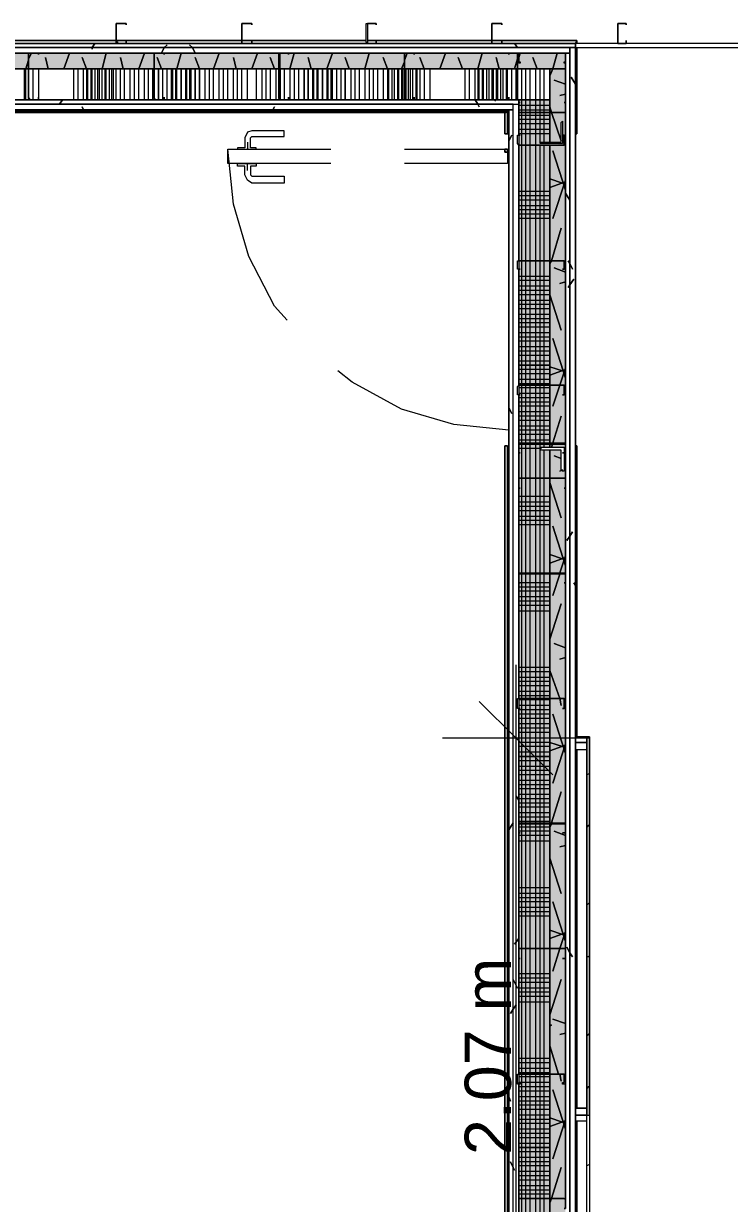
# Model space of a CAD drawing. Header units: metres. Extents: x -2 to 237, y -8 to 52.
# Drawn here: x 20.6 to 22.89, y 18.735 to 22.565 of the extents above; entities that cross this region are included whole.
import ezdxf

# ---------------------------------------------------------------- set-up
doc = ezdxf.new("R2010")
doc.units = ezdxf.units.M
doc.layers.add('HVAC - Ductos', color=5, linetype='Continuous', lineweight=0)
doc.layers.add('PDF3_Text', color=7, linetype='Continuous', lineweight=0)
doc.layers.add('PDF3_Geometry', color=7, linetype='Continuous', lineweight=0, true_color=0xaaaaaa)
doc.layers.add('PDF3_Solid Fills', color=7, linetype='Continuous', lineweight=0, true_color=0xffffff)
doc.styles.add('PDF Helvetica', font='')
doc.styles.get('PDF Helvetica').set_extended_font_data('Helvetica')

msp = doc.modelspace()

# ---------------------------------------------------------------- hatches: boundary and pattern name
at = {"layer": 'PDF3_Solid Fills', "lineweight": 0, "transparency": 33554559}
for points in [[(18.5445, 22.4227), (22.3497, 22.4182), (22.3579, 22.4182), (22.3579, 22.4686), (18.3887, 22.4686), (18.3887, 22.4227)], [(22.3075, 21.1898), (22.3533, 21.1898), (22.3533, 21.1165), (22.3441, 21.1165), (22.3441, 21.1807), (22.3075, 21.1807), (22.3075, 17.9539), (22.3579, 17.9539), (22.3579, 22.4182), (22.3075, 22.4182), (22.3075, 22.1799), (22.3441, 22.1799), (22.3441, 22.2486), (22.3487, 22.2486), (22.3487, 22.1753), (22.3533, 22.1753), (22.3075, 22.1707)], [(22.3075, 21.1898), (22.3533, 21.1898), (22.3533, 21.1165), (22.3441, 21.1165), (22.3441, 21.1807), (22.3075, 21.1807), (22.3075, 17.9539), (22.3579, 17.9539), (22.3579, 22.4182), (22.3075, 22.4182), (22.3075, 22.1799), (22.3441, 22.1799), (22.3441, 22.2486), (22.3487, 22.2486), (22.3487, 22.1753), (22.3533, 22.1753), (22.3075, 22.1707)], [(22.2066, 18.0548), (22.3074, 18.0548), (22.3074, 21.1807), (22.28, 21.1807), (22.28, 21.1898), (22.3074, 21.1898), (22.3074, 22.1753), (22.2754, 22.1799), (22.3074, 22.1799), (22.3074, 22.3173), (22.2066, 22.3173)], [(22.2066, 18.0548), (22.3074, 18.0548), (22.3074, 21.1807), (22.28, 21.1807), (22.28, 21.1898), (22.3074, 21.1898), (22.3074, 22.1753), (22.2754, 22.1799), (22.3074, 22.1799), (22.3074, 22.3173), (22.2066, 22.3173)]]:
    msp.add_hatch(color=256, dxfattribs=at).paths.add_polyline_path(points)

# ---------------------------------------------------------------- linework, layer by layer
at = {"layer": 'HVAC - Ductos', "lineweight": 0}
for points in [[(22.1975, 15.0023), (22.1975, 16.8402), (22.1975, 18.1831), (22.1975, 20.484)], [(22.0783, 20.3648), (22.1975, 20.2457), (22.3166, 20.1265)], [(22.4358, 20.2457), (22.1975, 20.2457), (21.9591, 20.2457)]]:
    msp.add_lwpolyline(points, dxfattribs=at)
at = {"layer": 'PDF3_Geometry', "lineweight": 0}
for points in [[(20.9049, 22.5006), (20.9003, 22.5006), (20.9003, 22.5052), (20.9003, 22.5648), (20.9049, 22.5648), (20.9325, 22.5648), (20.9325, 22.5603), (20.9325, 22.5648), (20.9049, 22.5648), (20.9003, 22.5648), (20.9003, 22.5052), (20.9049, 22.5052), (20.9049, 22.5006), (20.9325, 22.5006)], [(21.3083, 22.5006), (21.3083, 22.5052), (21.3083, 22.5648), (21.3404, 22.5648), (21.3404, 22.5603), (21.3404, 22.5648), (21.3083, 22.5648), (21.3083, 22.5052), (21.3083, 22.5006), (21.3404, 22.5006)], [(21.7162, 22.5006), (21.7117, 22.5052), (21.7117, 22.5648), (21.7162, 22.5648), (21.7437, 22.5648), (21.7437, 22.5603), (21.7437, 22.5648), (21.7162, 22.5648), (21.7162, 22.5052), (21.7162, 22.5006), (21.7437, 22.5006)], [(22.1195, 22.5006), (22.1195, 22.5052), (22.1195, 22.5648), (22.1517, 22.5648), (22.1517, 22.5603), (22.1517, 22.5648), (22.1195, 22.5648), (22.1195, 22.5052), (22.1195, 22.5006), (22.1517, 22.5006)], [(22.5275, 22.5006), (22.5275, 22.5052), (22.5275, 22.5648), (22.555, 22.5648), (22.555, 22.5603), (22.555, 22.5648), (22.5275, 22.5648), (22.5275, 22.5052), (22.5275, 22.5006), (22.555, 22.5006)], [(23.655, 22.5006), (17.252, 22.5006), (17.252, 22.4869), (23.655, 22.4869)], [(18.3566, 18.0869), (18.3566, 17.8715), (22.39, 17.8715), (22.39, 18.0869), (22.39, 22.2853), (22.39, 22.5006), (18.3566, 22.5006), (18.3566, 22.2853)], [(22.39, 22.5006), (18.3611, 22.5006), (18.3611, 22.4869), (22.39, 22.4869)], [(22.3717, 17.8898), (22.3717, 17.9035), (22.3717, 18.0869), (22.3717, 22.2853), (22.3717, 22.4686), (22.3717, 22.4869), (18.3749, 22.4869), (18.3749, 22.4686), (18.3749, 22.2853), (18.3749, 18.0869), (18.3749, 17.9035), (18.3749, 17.8898)], [(22.3717, 22.4869), (18.3749, 22.4869), (18.3749, 22.4686), (22.3717, 22.4686)], [(21.7117, 22.5098), (21.3083, 22.5098), (20.9003, 22.5098), (20.4971, 22.5098), (20.0891, 22.5098), (19.6857, 22.5098), (20.0891, 22.5098), (20.4971, 22.5098), (20.9003, 22.5098), (21.3083, 22.5098)], [(20.5291, 22.5006), (20.9049, 22.5006)], [(20.9325, 22.5098), (20.9325, 22.5006)], [(20.9325, 22.5006), (21.3083, 22.5006)], [(21.3404, 22.5098), (21.3404, 22.5006)], [(21.3404, 22.5006), (21.7162, 22.5006)], [(21.7437, 22.5098), (21.7437, 22.5006)], [(21.7437, 22.5006), (22.1195, 22.5006)], [(22.1517, 22.5098), (22.1517, 22.5006)], [(22.39, 17.8898), (22.39, 22.4869), (22.3717, 22.4869), (22.3717, 17.8898)], [(22.3945, 22.2073), (22.3945, 22.4869), (22.3945, 22.2073), (22.39, 22.2073), (22.39, 22.4869), (22.39, 22.2073)], [(22.555, 22.5098), (22.555, 22.5006)], [(18.3887, 18.0869), (18.3887, 17.9539), (18.3887, 17.9035), (22.3579, 17.9035), (22.3579, 17.9081), (22.3579, 17.9035), (22.3717, 17.9035), (22.3717, 22.4686), (22.3579, 22.4686), (18.3887, 22.4686), (18.3887, 22.4182), (18.3887, 22.2853)], [(20.6483, 22.4686), (20.6208, 22.4686), (20.6162, 22.4686), (20.6162, 22.3219), (20.6162, 22.3173), (20.6208, 22.3173), (20.6483, 22.3173), (20.6483, 22.3265), (20.6483, 22.3173), (20.6208, 22.3173), (20.6208, 22.3219), (20.6162, 22.3219), (20.6162, 22.4686), (20.6208, 22.4686), (20.6483, 22.4686), (20.6483, 22.464)], [(21.0562, 22.4686), (21.0287, 22.4686), (21.0241, 22.4686), (21.0241, 22.3219), (21.0241, 22.3173), (21.0287, 22.3173), (21.0562, 22.3173), (21.0562, 22.3265), (21.0562, 22.3173), (21.0287, 22.3173), (21.0241, 22.3219), (21.0241, 22.4686), (21.0287, 22.4686), (21.0562, 22.4686), (21.0562, 22.464)], [(21.4595, 22.4686), (21.4321, 22.4686), (21.4275, 22.4686), (21.4275, 22.3219), (21.4321, 22.3173), (21.4595, 22.3173), (21.4595, 22.3265), (21.4595, 22.3173), (21.4321, 22.3173), (21.4321, 22.3219), (21.4321, 22.4686), (21.4595, 22.4686), (21.4595, 22.464)], [(21.8675, 22.4686), (21.8354, 22.4686), (21.8354, 22.3219), (21.8354, 22.3173), (21.8675, 22.3173), (21.8675, 22.3265), (21.8675, 22.3173), (21.8354, 22.3173), (21.8354, 22.3219), (21.8354, 22.4686), (21.8675, 22.4686), (21.8675, 22.464)], [(22.1745, 22.464), (22.1745, 22.4686)], [(22.2021, 22.4686), (22.2021, 22.3219), (22.2021, 22.3173), (22.1745, 22.3173), (22.1745, 22.3265), (22.1745, 22.3173), (22.2021, 22.3173), (22.2021, 22.3219), (22.2021, 22.4686), (22.1745, 22.4686)], [(22.2066, 22.4686), (22.3533, 22.4686), (22.3579, 22.4686), (22.3579, 22.4365), (22.3533, 22.4365), (22.3533, 22.4411), (22.3579, 22.4411), (22.3579, 22.4686), (22.3533, 22.4686), (22.2066, 22.4686), (22.2066, 22.4411), (22.2112, 22.4411), (22.2112, 22.4365), (22.2066, 22.4365)], [(21.0379, 22.4182), (21.0379, 22.3173)], [(21.1112, 22.4182), (21.1112, 22.3173)], [(21.1571, 22.4182), (21.1571, 22.3173)], [(21.1708, 22.4182), (21.1708, 22.3173)], [(21.5099, 22.4182), (21.5099, 22.3173)], [(21.5237, 22.4182), (21.5237, 22.3173)], [(21.5695, 22.4182), (21.5695, 22.3173)], [(21.6429, 22.3173), (21.6429, 22.4182)], [(22.2066, 22.3173), (18.5445, 22.3173), (18.5445, 22.3036), (22.2066, 22.3036)], [(22.1883, 18.0731), (22.1883, 18.0869), (22.1883, 22.2853), (22.1883, 22.3036), (18.5583, 22.3036), (18.5583, 22.2853), (18.5583, 18.0869), (18.5583, 18.0731)], [(18.5583, 22.2853), (22.1883, 22.2853), (22.1883, 22.3036), (18.5583, 22.3036)], [(22.2066, 22.3082), (22.2066, 22.2807), (22.2066, 22.2761), (22.3533, 22.2761), (22.3579, 22.2761), (22.3579, 22.2807), (22.3579, 22.3082), (22.3533, 22.3082), (22.3579, 22.3082), (22.3579, 22.2807), (22.3579, 22.2761), (22.3533, 22.2761), (22.2066, 22.2761), (22.2066, 22.2807), (22.2066, 22.3082), (22.2112, 22.3082)], [(18.5766, 22.2853), (22.1745, 22.2853), (22.1745, 18.0869), (18.5766, 18.0869)], [(22.1699, 22.2807), (18.5766, 22.2807), (18.5766, 18.0915), (18.5766, 22.2807), (22.1699, 22.2807), (22.1699, 22.2073)], [(22.0967, 22.2853), (18.5949, 22.2853)], [(22.1745, 22.2853), (22.1745, 18.0869), (22.1883, 18.0869), (22.1883, 22.2853)], [(22.3579, 22.2807), (22.3579, 21.0844)], [(21.3404, 22.1982), (21.4458, 22.1982), (21.4458, 22.2165), (21.3404, 22.2165), (21.3267, 22.2119), (21.3175, 22.1936), (21.3175, 22.1615), (21.2945, 22.1615), (21.2945, 22.1569), (21.3541, 22.1569), (21.3541, 22.1615), (21.3358, 22.1615), (21.3358, 22.1936)], [(22.2754, 22.1753), (22.2754, 22.1799), (22.28, 22.1799), (22.3441, 22.1799), (22.3441, 22.244), (22.3487, 22.2486), (22.3487, 22.1753)], [(22.3579, 22.1753), (22.3579, 22.1707), (22.3533, 22.1707), (22.2066, 22.1707), (22.2021, 22.1753), (22.2021, 22.2027), (22.2112, 22.2027), (22.2066, 22.2027), (22.2066, 22.1753), (22.2066, 22.1707), (22.3533, 22.1707), (22.3533, 22.1753), (22.3533, 22.2027), (22.3487, 22.2027), (22.3579, 22.2027)], [(22.2066, 21.7948), (22.2066, 22.1753)], [(22.1699, 22.1523), (22.1699, 22.1569), (22.1654, 22.1569), (22.1608, 22.1569), (22.1608, 22.1523), (22.1654, 22.1477), (22.1699, 22.1477)], [(22.1608, 22.1523), (22.1608, 22.1569), (22.1608, 22.1523), (22.1654, 22.1477), (22.1699, 22.1477), (22.1699, 22.1523), (22.1699, 22.1569), (22.1654, 22.1569), (22.1608, 22.1569), (22.1608, 22.1523), (22.1608, 22.1477), (22.1654, 22.1477), (22.1699, 22.1477), (22.1745, 22.1523), (22.1699, 22.1477), (22.1654, 22.1477), (22.1608, 22.1477), (22.1608, 22.1523), (22.1608, 22.1569), (22.1654, 22.1569), (22.1699, 22.1569), (22.1699, 22.1523), (22.1699, 22.1477), (22.1654, 22.1477)], [(22.1745, 22.1523), (22.1699, 22.1477), (22.1654, 22.1477), (22.1608, 22.1477), (22.1608, 22.1523), (22.1608, 22.1569), (22.1654, 22.1569), (22.1699, 22.1569), (22.1699, 22.1523), (22.1699, 22.1477), (22.1654, 22.1477), (22.1608, 22.1523), (22.1608, 22.1569), (22.1608, 22.1523), (22.1654, 22.1477), (22.1699, 22.1477), (22.1699, 22.1523), (22.1699, 22.1569), (22.1654, 22.1569), (22.1608, 22.1569), (22.1608, 22.1523), (22.1608, 22.1477), (22.1654, 22.1477), (22.1699, 22.1477)], [(22.1699, 22.1477), (22.1654, 22.1477), (22.1608, 22.1477), (22.1608, 22.1523), (22.1608, 22.1569), (22.1654, 22.1569), (22.1699, 22.1569), (22.1699, 22.1523), (22.1699, 22.1477), (22.1654, 22.1477), (22.1608, 22.1523), (22.1654, 22.1477), (22.1699, 22.1477), (22.1699, 22.1523), (22.1699, 22.1569), (22.1654, 22.1569), (22.1608, 22.1569), (22.1608, 22.1523), (22.1608, 22.1477), (22.1654, 22.1477)], [(22.3075, 21.1898), (22.3075, 21.2036), (22.3075, 21.3915), (22.3075, 21.7948), (22.3075, 22.1707), (22.3075, 21.7948), (22.3075, 21.3915), (22.3075, 21.2036)], [(21.3404, 22.0698), (21.4458, 22.0698), (21.4458, 22.0469), (21.3404, 22.0469), (21.3267, 22.0561), (21.3175, 22.0744), (21.3175, 22.1019), (21.2945, 22.1019), (21.2945, 22.1111), (21.3541, 22.1111), (21.3541, 22.1019), (21.3358, 22.1019), (21.3358, 22.0744)], [(22.2021, 21.7948), (22.2066, 21.7948), (22.3533, 21.7948), (22.3579, 21.7948), (22.3579, 21.7673), (22.3487, 21.7673), (22.3533, 21.7673), (22.3533, 21.7948), (22.2066, 21.7948), (22.2066, 21.7673), (22.2112, 21.7673), (22.2021, 21.7673)], [(22.2066, 21.3869), (22.2066, 21.7673)], [(22.2066, 21.4557), (22.3075, 21.4557)], [(22.2021, 21.3869), (22.2066, 21.3915), (22.3533, 21.3915), (22.3579, 21.3915), (22.3579, 21.3869), (22.3579, 21.3594), (22.3487, 21.3594), (22.3533, 21.3594), (22.3533, 21.3869), (22.3533, 21.3915), (22.2066, 21.3915), (22.2066, 21.3869), (22.2066, 21.3594), (22.2112, 21.3594), (22.2021, 21.3594)], [(22.2066, 21.199), (22.2066, 21.2036), (22.3533, 21.2036), (22.3579, 21.2036), (22.3579, 21.199), (22.3579, 21.1715), (22.3487, 21.1715), (22.3579, 21.1715), (22.3579, 21.199), (22.3533, 21.199), (22.2066, 21.199), (22.2066, 21.1715)], [(22.3533, 21.1119), (22.3487, 21.1119), (22.3441, 21.1165), (22.3441, 21.1807), (22.28, 21.1807), (22.2754, 21.1853), (22.2754, 21.1898), (22.3533, 21.1898)], [(22.3075, 19.9707), (22.3075, 20.374), (22.3075, 20.7819), (22.3075, 21.089), (22.3075, 21.1807), (22.3075, 21.089), (22.3075, 20.7819), (22.3075, 20.374)], [(22.39, 21.1944), (22.39, 20.2503), (22.4267, 20.2503), (22.4267, 20.2319), (22.4267, 20.2503), (22.39, 20.2503), (22.39, 21.1944), (22.3945, 21.1944), (22.3945, 20.2503), (22.3945, 21.1944)], [(22.2112, 21.1715), (22.2066, 21.1715)], [(22.2066, 20.374), (22.2066, 21.1715)], [(22.2066, 21.0844), (22.2066, 21.089), (22.3533, 21.089), (22.3579, 21.089), (22.3579, 21.0844), (22.3579, 21.0569), (22.3533, 21.0569), (22.3579, 21.0569), (22.3579, 21.0844), (22.3579, 21.089), (22.3533, 21.089), (22.2066, 21.089), (22.2066, 21.0844), (22.2066, 21.0569)], [(22.2112, 21.0569), (22.2066, 21.0569)], [(22.3579, 21.0569), (22.3579, 20.7773)], [(22.2066, 20.7773), (22.2066, 20.7819), (22.3533, 20.7819), (22.3579, 20.7819), (22.3579, 20.7773), (22.3579, 20.7498), (22.3533, 20.7498), (22.3579, 20.7498), (22.3579, 20.7773), (22.3533, 20.7773), (22.2066, 20.7773), (22.2066, 20.7498)], [(22.2112, 20.7498), (22.2066, 20.7498)], [(22.3579, 20.7498), (22.3579, 18.7469)], [(22.2021, 20.374), (22.2066, 20.374), (22.3533, 20.374), (22.3579, 20.374), (22.3579, 20.3419), (22.3487, 20.3419), (22.3533, 20.3419), (22.3533, 20.374), (22.2066, 20.374), (22.2066, 20.3419), (22.2112, 20.3419), (22.2021, 20.3419)], [(22.2066, 19.9661), (22.2066, 20.3419)], [(22.2066, 20.1861), (22.3075, 20.1861)], [(22.3945, 19.0448), (22.3945, 20.209)], [(22.2066, 19.9661), (22.2066, 19.9707), (22.3533, 19.9707), (22.3579, 19.9661), (22.3579, 19.9385), (22.3487, 19.9385), (22.3579, 19.9385), (22.3579, 19.9661), (22.3533, 19.9661), (22.2066, 19.9661), (22.2066, 19.9385)], [(22.2112, 19.9385), (22.2066, 19.9385)], [(22.2066, 19.5581), (22.2066, 19.9385)], [(22.2066, 19.5581), (22.2066, 19.5627), (22.3533, 19.5627), (22.3579, 19.5627), (22.3579, 19.5581), (22.3579, 19.5307), (22.3487, 19.5307), (22.3579, 19.5307), (22.3579, 19.5581), (22.3579, 19.5627), (22.3533, 19.5627), (22.2066, 19.5627), (22.2066, 19.5581), (22.2066, 19.5307)], [(22.2112, 19.5307), (22.2066, 19.5307)], [(22.2066, 19.1548), (22.2066, 19.5307)], [(22.2021, 19.1548), (22.2066, 19.1548), (22.3533, 19.1548), (22.3579, 19.1548), (22.3579, 19.1227), (22.3487, 19.1227), (22.3487, 19.1273), (22.3533, 19.1273), (22.3533, 19.1548), (22.2066, 19.1548), (22.2066, 19.1273), (22.2112, 19.1273), (22.2112, 19.1227), (22.2021, 19.1227)], [(22.4358, 17.8119), (22.4267, 17.8119), (22.4267, 19.0219), (22.4358, 19.0219)], [(22.2066, 18.9165), (22.3075, 18.9165)], [(22.2066, 18.7469), (22.2066, 18.7515), (22.3533, 18.7515), (22.3579, 18.7515), (22.3579, 18.7469), (22.3579, 18.7194), (22.3533, 18.7194), (22.3579, 18.7194), (22.3579, 18.7469), (22.3533, 18.7515), (22.2066, 18.7515), (22.2066, 18.7469), (22.2066, 18.7194)]]:
    msp.add_lwpolyline(points, close=True, dxfattribs=at)
at = {"layer": 'PDF3_Geometry', "color": 254, "lineweight": 0, "true_color": 0xd2d2d2}
for points in [[(20.9003, 22.5236), (20.9003, 22.5282)], [(22.2295, 22.4686), (22.2341, 22.4686)], [(22.2433, 19.9661), (22.2479, 19.9707)], [(22.3395, 19.5627), (22.3441, 19.5627)]]:
    msp.add_lwpolyline(points, dxfattribs=at)
at = {"layer": 'PDF3_Geometry', "lineweight": 0}
for points in [[(17.252, 22.5006), (17.252, 22.4869), (23.655, 22.4869), (23.655, 22.5006), (24.5442, 22.5006), (24.5442, 22.4869), (26.0062, 22.4869), (26.0062, 22.5006), (26.8954, 22.5006), (26.8954, 22.4869), (28.0275, 22.4869)], [(22.39, 22.5006), (18.3566, 22.5006), (22.39, 22.5006)], [(18.3611, 22.5006), (22.39, 22.5006), (22.3945, 22.5098), (22.3945, 22.5006), (22.3945, 22.5098), (22.1195, 22.5098), (21.7162, 22.5098), (22.1195, 22.5098), (22.3945, 22.5098), (22.39, 22.5006), (22.39, 22.4869), (22.39, 22.2853), (22.39, 22.4869)], [(22.39, 22.5006), (22.1517, 22.5006)], [(22.39, 22.5006), (22.1517, 22.5006)], [(22.39, 17.8715), (22.39, 22.5006), (22.39, 17.8715)], [(22.3579, 22.4686), (18.3887, 22.4686)], [(21.4275, 22.4182), (21.0241, 22.4182), (20.6162, 22.4182), (20.2129, 22.4182), (19.8095, 22.4182), (19.4016, 22.4182), (18.9983, 22.4182), (18.5445, 22.4182), (18.4391, 22.4182), (18.4391, 22.3173), (22.3075, 22.3173), (22.3075, 22.4182), (22.2021, 22.4182), (21.8354, 22.4182), (21.4321, 22.4182), (21.8354, 22.4182), (22.2021, 22.4182), (22.3579, 22.4182), (22.3579, 22.4365)], [(20.2129, 22.4182), (20.6162, 22.4182), (21.0241, 22.4182), (21.4275, 22.4182), (21.0241, 22.4182), (20.6162, 22.4182), (20.2129, 22.4182)], [(20.6025, 22.4182), (20.6025, 22.3173)], [(20.6071, 22.3173), (20.6071, 22.4182)], [(20.6162, 22.4182), (20.6162, 22.3173)], [(20.6299, 22.4182), (20.6299, 22.3173)], [(20.6483, 22.4182), (20.6483, 22.3173)], [(20.7629, 22.3173), (20.7629, 22.4182)], [(20.7766, 22.3173), (20.7766, 22.4182)], [(20.7949, 22.3173), (20.7949, 22.4182)], [(20.8041, 22.4182), (20.8041, 22.3173)], [(20.8087, 22.3173), (20.8087, 22.4182)], [(20.8179, 22.4182), (20.8179, 22.3173)], [(20.8225, 22.3173), (20.8225, 22.4182)], [(20.8316, 22.4182), (20.8316, 22.3173)], [(20.8408, 22.3173), (20.8408, 22.4182)], [(20.8453, 22.4182), (20.8453, 22.3173)], [(20.8545, 22.3173), (20.8545, 22.4182)], [(20.8637, 22.4182), (20.8637, 22.3173)], [(20.8683, 22.3173), (20.8683, 22.4182)], [(20.8775, 22.4182), (20.8775, 22.3173)], [(20.8866, 22.3173), (20.8866, 22.4182)], [(20.8912, 22.4182), (20.8912, 22.3173)], [(20.9003, 22.3173), (20.9003, 22.4182)], [(20.9141, 22.3173), (20.9141, 22.4182)], [(20.9279, 22.3173), (20.9279, 22.4182)], [(20.9462, 22.3173), (20.9462, 22.4182)], [(20.9599, 22.3173), (20.9599, 22.4182)], [(20.9737, 22.3173), (20.9737, 22.4182)], [(20.9921, 22.3173), (20.9921, 22.4182)], [(21.0058, 22.3173), (21.0058, 22.4182)], [(21.0195, 22.3173), (21.0195, 22.4182)], [(21.0516, 22.3173), (21.0516, 22.4182)], [(21.0653, 22.3173), (21.0653, 22.4182)], [(21.0791, 22.4182), (21.0791, 22.3173)], [(21.0837, 22.3173), (21.0837, 22.4182)], [(21.0929, 22.4182), (21.0929, 22.3173)], [(21.0975, 22.3173), (21.0975, 22.4182)], [(21.1249, 22.4182), (21.1249, 22.3173)], [(21.1295, 22.3173), (21.1295, 22.4182)], [(21.1387, 22.4182), (21.1387, 22.3173)], [(21.1433, 22.3173), (21.1433, 22.4182)], [(21.1891, 22.3173), (21.1891, 22.4182)], [(21.2029, 22.3173), (21.2029, 22.4182)], [(21.2166, 22.3173), (21.2166, 22.4182)], [(21.2349, 22.3173), (21.2349, 22.4182)], [(21.2487, 22.3173), (21.2487, 22.4182)], [(21.2625, 22.3173), (21.2625, 22.4182)], [(21.2808, 22.3173), (21.2808, 22.4182)], [(21.2945, 22.3173), (21.2945, 22.4182)], [(21.3083, 22.3173), (21.3083, 22.4182)], [(21.3267, 22.3173), (21.3267, 22.4182)], [(21.3541, 22.4182), (21.3541, 22.3173)], [(21.3725, 22.4182), (21.3725, 22.3173)], [(21.3862, 22.4182), (21.3862, 22.3173)], [(21.3999, 22.4182), (21.3999, 22.3173)], [(21.4183, 22.4182), (21.4183, 22.3173)], [(22.3075, 22.1799), (22.3075, 22.2761), (22.3075, 22.3173), (22.2066, 22.3173), (22.2066, 22.2027), (22.2066, 22.2853), (22.3075, 22.2853), (22.3075, 22.3173), (22.3075, 22.4182), (22.2021, 22.4182), (21.8354, 22.4182), (21.4321, 22.4182), (21.4321, 22.3173)], [(21.4458, 22.4182), (21.4458, 22.3173)], [(21.4641, 22.4182), (21.4641, 22.3173)], [(21.4779, 22.4182), (21.4779, 22.3173)], [(21.4916, 22.4182), (21.4916, 22.3173)], [(21.5375, 22.4182), (21.5375, 22.3173)], [(21.5421, 22.3173), (21.5421, 22.4182)], [(21.5512, 22.4182), (21.5512, 22.3173)], [(21.5558, 22.3173), (21.5558, 22.4182)], [(21.5833, 22.4182), (21.5833, 22.3173)], [(21.5879, 22.3173), (21.5879, 22.4182)], [(21.5971, 22.4182), (21.5971, 22.3173)], [(21.6017, 22.3173), (21.6017, 22.4182)], [(21.6154, 22.4182), (21.6154, 22.3173)], [(21.6291, 22.4182), (21.6291, 22.3173)], [(21.6612, 22.4182), (21.6612, 22.3173)], [(21.6749, 22.4182), (21.6749, 22.3173)], [(21.6887, 22.4182), (21.6887, 22.3173)], [(21.7071, 22.4182), (21.7071, 22.3173)], [(21.7208, 22.4182), (21.7208, 22.3173)], [(21.7345, 22.4182), (21.7345, 22.3173)], [(21.7483, 22.4182), (21.7483, 22.3173)], [(21.7666, 22.4182), (21.7666, 22.3173)], [(21.7804, 22.4182), (21.7804, 22.3173)], [(21.7849, 22.3173), (21.7849, 22.4182)], [(21.7941, 22.4182), (21.7941, 22.3173)], [(21.8033, 22.3173), (21.8033, 22.4182)], [(21.8125, 22.4182), (21.8125, 22.3173)], [(21.8171, 22.3173), (21.8171, 22.4182)], [(21.8262, 22.4182), (21.8262, 22.3173)], [(21.8308, 22.3173), (21.8308, 22.4182)], [(21.8399, 22.4182), (21.8399, 22.3173)], [(21.8491, 22.3173), (21.8491, 22.4182)], [(21.8537, 22.4182), (21.8537, 22.3173)], [(21.8629, 22.3173), (21.8629, 22.4182)], [(21.8721, 22.4182), (21.8721, 22.3173)], [(21.8767, 22.3173), (21.8767, 22.4182)], [(21.8858, 22.4182), (21.8858, 22.3173)], [(21.8995, 22.4182), (21.8995, 22.3173)], [(21.9179, 22.4182), (21.9179, 22.3173)], [(22.0325, 22.3173), (22.0325, 22.4182)], [(22.0462, 22.3173), (22.0462, 22.4182)], [(22.0645, 22.3173), (22.0645, 22.4182)], [(22.0737, 22.4182), (22.0737, 22.3173)], [(22.0783, 22.3173), (22.0783, 22.4182)], [(22.0875, 22.4182), (22.0875, 22.3173)], [(22.0921, 22.3173), (22.0921, 22.4182)], [(22.1013, 22.4182), (22.1013, 22.3173)], [(22.1104, 22.3173), (22.1104, 22.4182)], [(22.1195, 22.4182), (22.1195, 22.3173)], [(22.1241, 22.3173), (22.1241, 22.4182)], [(22.1333, 22.4182), (22.1333, 22.3173)], [(22.1379, 22.3173), (22.1379, 22.4182)], [(22.1471, 22.4182), (22.1471, 22.3173)], [(22.1562, 22.3173), (22.1562, 22.4182)], [(22.1654, 22.4182), (22.1654, 22.3173)], [(22.1699, 22.3173), (22.1699, 22.4182)], [(22.1837, 22.3173), (22.1837, 22.4182)], [(22.1975, 22.3173), (22.1975, 22.4182)], [(22.2158, 21.2036), (22.2158, 21.3915), (22.2158, 21.7948), (22.2158, 22.1707), (22.2158, 22.2761), (22.2158, 22.3173), (22.2158, 22.4182)], [(22.2295, 21.2036), (22.2295, 21.3915), (22.2295, 21.7948), (22.2295, 22.1707), (22.2295, 22.2761), (22.2295, 22.3173), (22.2295, 22.4182)], [(22.2433, 21.2036), (22.2433, 21.3915), (22.2433, 21.7948), (22.2433, 22.1707), (22.2433, 22.2761), (22.2433, 22.3173), (22.2433, 22.4182)], [(22.2617, 21.2036), (22.2617, 21.3915), (22.2617, 21.7948), (22.2617, 22.1707), (22.2617, 22.2761), (22.2617, 22.3173), (22.2617, 22.4182)], [(22.2754, 22.1753), (22.2754, 22.2761), (22.2754, 22.3173), (22.2754, 22.4182)], [(22.2891, 22.1799), (22.2891, 22.2761), (22.2891, 22.3173), (22.2891, 22.4182)], [(22.3579, 22.3082), (22.3579, 22.4365), (22.3579, 22.4182), (22.3579, 22.3082), (22.3579, 22.4182), (22.3075, 22.4182), (22.3075, 22.2761), (22.3075, 22.1799), (22.3075, 22.2761), (22.3075, 22.2853)], [(22.2066, 22.2853), (22.2066, 22.3036), (22.2066, 22.3173), (18.5445, 22.3173)], [(22.1883, 18.0731), (22.1883, 22.3036), (22.2066, 22.3036), (22.2066, 22.2027)], [(22.3075, 22.299), (22.2066, 22.299)], [(18.572, 22.2853), (22.1745, 22.2853), (22.1745, 22.2073), (22.1699, 22.2073), (22.1654, 22.2073), (22.1608, 22.2073), (22.1608, 22.2761), (22.1654, 22.2761), (22.1699, 22.2807), (22.1699, 22.2853), (22.1699, 22.2807), (22.1654, 22.2761), (22.1608, 22.2761), (18.5857, 22.2761)], [(18.572, 22.2853), (22.1745, 22.2853), (18.572, 22.2853)], [(18.5766, 22.2853), (22.1699, 22.2853), (18.5766, 22.2853), (22.1699, 22.2853), (22.1699, 22.2073), (22.1654, 22.2073), (22.1608, 22.2073), (22.1608, 22.2761), (22.1608, 22.2073), (22.1654, 22.2073), (22.1699, 22.2073), (22.1654, 22.2073), (22.1608, 22.2073), (22.1608, 22.2761), (18.5857, 22.2761), (22.1608, 22.2761), (22.1654, 22.2761), (22.1699, 22.2807), (22.1699, 22.2853), (18.5766, 22.2853)], [(18.5857, 22.2761), (22.1608, 22.2761), (22.1608, 22.2073), (22.1608, 22.2761), (22.1654, 22.2761), (22.1699, 22.2807), (22.1699, 22.2853), (22.1699, 22.2073), (22.1699, 22.2853), (22.1699, 22.2073), (22.1699, 22.2853), (22.1699, 22.2073), (22.1745, 22.2073), (22.1745, 21.1944)], [(22.1745, 22.2073), (22.1745, 22.2853), (22.1745, 18.0869), (22.1745, 21.1944), (22.1745, 18.0869)], [(22.1745, 22.2853), (22.1745, 18.0869), (22.1745, 22.2853)], [(22.3075, 22.2669), (22.2066, 22.2669)], [(22.3075, 22.2532), (22.2066, 22.2532)], [(22.3579, 22.2807), (22.3579, 21.0844)], [(22.39, 18.0869), (22.39, 22.2853)], [(22.3075, 22.2394), (22.2066, 22.2394)], [(22.3075, 22.221), (22.2066, 22.221)], [(21.3267, 22.1799), (21.3267, 22.1569)], [(22.3075, 22.2073), (22.2066, 22.2073)], [(22.2066, 21.7948), (22.2066, 22.1753)], [(22.39, 22.2073), (22.39, 21.1944)], [(21.4549, 21.6023), (21.4137, 21.6481), (21.3312, 21.8086), (21.2808, 21.9782), (21.2625, 22.1569), (21.5971, 22.1569)], [(21.5971, 22.1111), (21.2625, 22.1111), (21.2625, 22.1569)], [(22.1745, 22.1477), (22.1699, 22.1477), (22.1745, 22.1477), (22.1699, 22.1477), (22.1745, 22.1477), (22.1699, 22.1477), (22.1745, 22.1477), (22.1699, 22.1477), (22.1745, 22.1477), (22.1745, 21.2448), (21.9958, 21.2631), (21.8262, 21.3136), (21.6658, 21.4006), (21.6199, 21.4373)], [(21.8354, 22.1569), (22.1699, 22.1569), (22.1699, 22.1111), (21.8354, 22.1111)], [(22.1608, 22.1523), (22.1608, 22.1569)], [(22.1699, 22.1569), (22.1699, 22.1523), (22.1699, 22.1477), (22.1654, 22.1477), (22.1608, 22.1523)], [(22.1699, 22.1569), (22.1654, 22.1569), (22.1608, 22.1569), (22.1608, 22.1523), (22.1608, 22.1477), (22.1654, 22.1477), (22.1699, 22.1477)], [(22.1608, 22.1523), (22.1608, 22.1569)], [(22.1699, 22.1569), (22.1699, 22.1523), (22.1699, 22.1477), (22.1654, 22.1477), (22.1608, 22.1523)], [(22.1608, 22.1569), (22.1608, 22.1523), (22.1654, 22.1477), (22.1699, 22.1477), (22.1699, 22.1523)], [(22.1699, 22.1569), (22.1654, 22.1569), (22.1608, 22.1569), (22.1608, 22.1523), (22.1608, 22.1477), (22.1654, 22.1477), (22.1699, 22.1477), (22.1745, 22.1523)], [(22.1608, 22.1523), (22.1608, 22.1569)], [(22.1699, 22.1569), (22.1699, 22.1523), (22.1699, 22.1477), (22.1654, 22.1477), (22.1608, 22.1523)], [(22.1699, 22.1569), (22.1654, 22.1569), (22.1608, 22.1569), (22.1608, 22.1523), (22.1608, 22.1477), (22.1654, 22.1477), (22.1699, 22.1477), (22.1745, 22.1523)], [(22.1608, 22.1523), (22.1608, 22.1569)], [(22.1699, 22.1569), (22.1699, 22.1523), (22.1699, 22.1477), (22.1654, 22.1477), (22.1608, 22.1523)], [(22.1699, 22.1569), (22.1654, 22.1569), (22.1608, 22.1569), (22.1608, 22.1523), (22.1608, 22.1477), (22.1654, 22.1477), (22.1699, 22.1477)], [(22.1608, 22.1523), (22.1608, 22.1569)], [(22.1699, 22.1569), (22.1699, 22.1523), (22.1699, 22.1477), (22.1654, 22.1477), (22.1608, 22.1523)], [(22.1699, 22.1569), (22.1654, 22.1569), (22.1608, 22.1569), (22.1608, 22.1523), (22.1608, 22.1477), (22.1654, 22.1477), (22.1699, 22.1477)], [(22.1608, 22.1569), (22.1608, 22.1523), (22.1654, 22.1477), (22.1699, 22.1477), (22.1699, 22.1523)], [(22.1699, 22.1569), (22.1654, 22.1569), (22.1608, 22.1569), (22.1608, 22.1523), (22.1608, 22.1477), (22.1654, 22.1477), (22.1699, 22.1477), (22.1745, 22.1523)], [(22.1608, 22.1523), (22.1608, 22.1569)], [(22.1699, 22.1569), (22.1699, 22.1523), (22.1699, 22.1477), (22.1654, 22.1477), (22.1608, 22.1523)], [(22.1699, 22.1569), (22.1654, 22.1569), (22.1608, 22.1569), (22.1608, 22.1523), (22.1608, 22.1477), (22.1654, 22.1477), (22.1699, 22.1477), (22.1745, 22.1523)], [(22.1699, 22.1569), (22.1699, 22.1523), (22.1699, 22.1477), (22.1654, 22.1477), (22.1608, 22.1523)], [(22.1699, 22.1569), (22.1654, 22.1569), (22.1608, 22.1569), (22.1608, 22.1523), (22.1608, 22.1477), (22.1654, 22.1477), (22.1699, 22.1477)], [(22.1608, 22.1523), (22.1608, 22.1569)], [(22.1608, 22.1523), (22.1608, 22.1569)], [(22.1699, 22.1569), (22.1699, 22.1523), (22.1699, 22.1477), (22.1654, 22.1477), (22.1608, 22.1523)], [(22.1608, 22.1569), (22.1608, 22.1523), (22.1654, 22.1477), (22.1699, 22.1477), (22.1699, 22.1523)], [(22.1608, 22.1523), (22.1608, 22.1569)], [(22.1608, 22.1523), (22.1608, 22.1569)], [(22.1699, 22.1569), (22.1654, 22.1569), (22.1608, 22.1569), (22.1608, 22.1523), (22.1608, 22.1477), (22.1654, 22.1477), (22.1699, 22.1477)], [(22.1608, 22.1523), (22.1608, 22.1569)], [(22.1699, 22.1569), (22.1699, 22.1523), (22.1699, 22.1477), (22.1654, 22.1477), (22.1608, 22.1523)], [(22.1699, 22.1569), (22.1654, 22.1569), (22.1608, 22.1569), (22.1608, 22.1523), (22.1608, 22.1477), (22.1654, 22.1477), (22.1699, 22.1477)], [(22.1699, 22.1569), (22.1699, 22.1523), (22.1699, 22.1477), (22.1654, 22.1477), (22.1608, 22.1523), (22.1608, 22.1569)], [(22.1699, 22.1523), (22.1699, 22.1569)], [(22.1699, 22.1523), (22.1699, 22.1569)], [(22.1699, 22.1523), (22.1699, 22.1569)], [(22.2754, 21.2036), (22.2754, 21.3915), (22.2754, 21.7948), (22.2754, 22.1707)], [(22.2891, 21.1898), (22.2891, 21.2036), (22.2891, 21.3915), (22.2891, 21.7948), (22.2891, 22.1707)], [(22.3075, 21.1898), (22.3075, 21.2036), (22.3075, 21.3915), (22.3075, 21.7948), (22.3075, 22.1707)], [(21.3267, 22.0882), (21.3267, 22.1111)], [(22.3075, 22.0194), (22.2066, 22.0194)], [(22.3075, 22.0057), (22.2066, 22.0057)], [(22.3075, 21.9919), (22.2066, 21.9919)], [(22.3075, 21.9736), (22.2066, 21.9736)], [(22.3075, 21.9598), (22.2066, 21.9598)], [(22.3075, 21.946), (22.2066, 21.946)], [(22.3075, 21.9323), (22.2066, 21.9323)], [(22.2066, 21.3869), (22.2066, 21.7673)], [(22.3075, 21.7444), (22.2066, 21.7444)], [(22.3075, 21.7307), (22.2066, 21.7307)], [(22.3075, 21.7123), (22.2066, 21.7123)], [(22.3075, 21.6986), (22.2066, 21.6986)], [(22.3075, 21.6848), (22.2066, 21.6848)], [(22.3075, 21.6665), (22.2066, 21.6665)], [(22.3075, 21.6527), (22.2066, 21.6527)], [(22.3075, 21.639), (22.2066, 21.639)], [(22.3075, 21.6207), (22.2066, 21.6207)], [(22.3075, 21.6069), (22.2066, 21.6069)], [(22.3075, 21.5931), (22.2066, 21.5931)], [(22.3075, 21.5794), (22.2066, 21.5794)], [(22.3075, 21.5611), (22.2066, 21.5611)], [(22.3075, 21.5473), (22.2066, 21.5473)], [(22.3075, 21.5336), (22.2066, 21.5336)], [(22.3075, 21.5152), (22.2066, 21.5152)], [(22.3075, 21.5015), (22.2066, 21.5015)], [(22.3075, 21.4877), (22.2066, 21.4877)], [(22.3075, 21.4694), (22.2066, 21.4694)], [(22.3075, 21.4419), (22.2066, 21.4419)], [(22.3075, 21.4281), (22.2066, 21.4281)], [(22.3075, 21.4098), (22.2066, 21.4098)], [(22.3075, 21.396), (22.2066, 21.396)], [(22.3075, 21.3823), (22.2066, 21.3823)], [(22.3075, 21.364), (22.2066, 21.364)], [(22.3075, 21.199), (22.2066, 21.199), (22.2066, 21.3594), (22.2066, 21.199), (22.2066, 21.3594)], [(22.3075, 21.3503), (22.2066, 21.3503)], [(22.3075, 21.3365), (22.2066, 21.3365)], [(22.3075, 21.3227), (22.2066, 21.3227)], [(22.3075, 21.3044), (22.2066, 21.3044)], [(22.3075, 21.2906), (22.2066, 21.2906)], [(22.3075, 21.2769), (22.2066, 21.2769)], [(22.3075, 21.2586), (22.2066, 21.2586)], [(22.3075, 21.2448), (22.2066, 21.2448)], [(22.3075, 21.2311), (22.2066, 21.2311)], [(22.1608, 21.1944), (22.1608, 18.096)], [(22.1608, 21.1944), (22.1654, 21.1944), (22.1699, 21.1944)], [(22.1608, 21.1944), (22.1608, 18.096)], [(22.1608, 18.096), (22.1608, 21.1944), (22.1654, 21.1944), (22.1699, 21.1944), (22.1699, 18.0869), (22.1699, 21.1944), (22.1654, 21.1944), (22.1608, 21.1944), (22.1608, 18.096)], [(22.1654, 21.1944), (22.1608, 21.1944)], [(22.1699, 21.1944), (22.1654, 21.1944)], [(22.1699, 21.1944), (22.1699, 18.0915)], [(22.1699, 21.1944), (22.1699, 18.0915)], [(22.1699, 18.0869), (22.1699, 21.1944), (22.1699, 18.0869)], [(22.3075, 21.2127), (22.2066, 21.2127)], [(22.28, 21.1853), (22.2066, 21.1853)], [(22.2158, 20.7819), (22.2158, 21.089), (22.2158, 21.199)], [(22.2295, 20.7819), (22.2295, 21.089), (22.2295, 21.199)], [(22.2433, 20.7819), (22.2433, 21.089), (22.2433, 21.199)], [(22.2617, 20.7819), (22.2617, 21.089), (22.2617, 21.199)], [(22.2754, 21.1898), (22.2754, 21.199)], [(22.2754, 20.7819), (22.2754, 21.089), (22.2754, 21.1853)], [(22.2891, 19.9707), (22.2891, 20.374), (22.2891, 20.7819), (22.2891, 21.089), (22.2891, 21.1807)], [(22.3075, 19.9707), (22.3075, 20.374), (22.3075, 20.7819), (22.3075, 21.089), (22.3075, 21.1807)], [(22.2066, 20.374), (22.2066, 21.1715)], [(22.3075, 21.0294), (22.2066, 21.0294)], [(22.3579, 21.0569), (22.3579, 20.7773)], [(22.3075, 21.0111), (22.2066, 21.0111)], [(22.3075, 20.9973), (22.2066, 20.9973)], [(22.3075, 20.9836), (22.2066, 20.9836)], [(22.3075, 20.9652), (22.2066, 20.9652)], [(22.3075, 20.9515), (22.2066, 20.9515)], [(22.3075, 20.9377), (22.2066, 20.9377)], [(22.2158, 19.9707), (22.2158, 20.374), (22.2158, 20.7773)], [(22.2295, 17.9539), (22.2295, 18.0548), (22.2295, 18.3435), (22.2295, 18.7515), (22.2295, 19.1548), (22.2295, 19.5627), (22.2295, 19.9661), (22.2295, 20.374), (22.2295, 20.7773)], [(22.2433, 17.9539), (22.2433, 18.0548), (22.2433, 18.3435), (22.2433, 18.7515), (22.2433, 19.1548), (22.2433, 19.5627), (22.2433, 19.9661), (22.2433, 20.374), (22.2433, 20.7773)], [(22.2617, 17.9539), (22.2617, 18.0548), (22.2617, 18.3435), (22.2617, 18.7515), (22.2617, 19.1548), (22.2617, 19.5627), (22.2617, 19.9661), (22.2617, 20.374), (22.2617, 20.7773)], [(22.2754, 19.9707), (22.2754, 20.374), (22.2754, 20.7773)], [(22.3075, 20.7498), (22.2066, 20.7498)], [(22.3075, 20.7361), (22.2066, 20.7361)], [(22.3075, 20.7223), (22.2066, 20.7223)], [(22.3579, 20.7498), (22.3579, 18.7469)], [(22.3075, 20.704), (22.2066, 20.704)], [(22.3075, 20.6902), (22.2066, 20.6902)], [(22.3075, 20.6765), (22.2066, 20.6765)], [(22.3075, 20.6581), (22.2066, 20.6581)], [(22.3075, 20.4748), (22.2066, 20.4748)], [(22.3075, 20.4611), (22.2066, 20.4611)], [(22.3075, 20.4427), (22.2066, 20.4427)], [(22.3075, 20.429), (22.2066, 20.429)], [(22.3075, 20.4152), (22.2066, 20.4152)], [(22.3075, 20.3969), (22.2066, 20.3969)], [(22.3075, 20.3831), (22.2066, 20.3831)], [(22.3075, 20.3694), (22.2066, 20.3694)], [(22.3075, 20.3511), (22.2066, 20.3511)], [(22.2066, 19.9661), (22.2066, 20.3419)], [(22.3075, 20.3373), (22.2066, 20.3373)], [(22.3075, 20.3235), (22.2066, 20.3235)], [(22.3075, 20.3098), (22.2066, 20.3098)], [(22.3075, 20.2915), (22.2066, 20.2915)], [(22.3075, 20.2777), (22.2066, 20.2777)], [(22.3075, 20.264), (22.2066, 20.264)], [(22.3075, 20.2457), (22.2066, 20.2457)], [(22.3075, 20.2319), (22.2066, 20.2319)], [(22.39, 17.8898), (22.39, 18.0869), (22.39, 17.8898), (22.39, 17.8715), (22.39, 19.0035), (22.4267, 19.0035), (22.4267, 19.0219), (22.39, 19.0219), (22.4267, 19.0219), (22.4267, 20.2503), (22.4358, 20.2503), (22.4358, 19.0219), (22.4358, 20.2503), (22.4267, 20.2503), (22.4267, 19.0219), (22.4358, 19.0219)], [(22.39, 20.209), (22.39, 19.0448), (22.4267, 19.0448), (22.4267, 19.0219), (22.4267, 19.0448), (22.39, 19.0448), (22.39, 20.209), (22.4267, 20.209), (22.4267, 20.2319), (22.39, 20.2319), (22.4267, 20.2319)], [(22.3075, 20.2181), (22.2066, 20.2181)], [(22.3075, 20.1998), (22.2066, 20.1998)], [(22.3075, 20.1723), (22.2066, 20.1723)], [(22.3075, 20.154), (22.2066, 20.154)], [(22.3075, 20.1402), (22.2066, 20.1402)], [(22.3075, 20.1265), (22.2066, 20.1265)], [(22.3075, 20.1081), (22.2066, 20.1081)], [(22.4358, 20.1311), (22.4267, 20.1265)], [(22.3075, 20.0944), (22.2066, 20.0944)], [(22.3075, 20.0807), (22.2066, 20.0807)], [(22.3075, 20.0623), (22.2066, 20.0623)], [(22.3075, 20.0485), (22.2066, 20.0485)], [(22.3075, 20.0348), (22.2066, 20.0348)], [(22.3075, 20.021), (22.2066, 20.021)], [(22.3075, 20.0027), (22.2066, 20.0027)], [(22.3075, 19.989), (22.2066, 19.989)], [(22.3075, 19.9753), (22.2066, 19.9753)], [(22.3075, 19.9661), (22.3075, 19.5627), (22.3075, 19.1548), (22.3075, 18.7515), (22.3075, 18.3435), (22.3075, 18.0869), (22.3075, 18.0548), (22.3075, 17.9539), (22.2066, 17.9539)], [(22.3075, 19.9569), (22.2066, 19.9569)], [(22.2158, 17.9539), (22.2158, 18.0548), (22.2158, 18.3435), (22.2158, 18.7515), (22.2158, 19.1548), (22.2158, 19.5627), (22.2158, 19.9661)], [(22.2754, 17.9539), (22.2754, 18.0548), (22.2754, 18.3435), (22.2754, 18.7515), (22.2754, 19.1548), (22.2754, 19.5627), (22.2754, 19.9661)], [(22.2891, 17.9539), (22.2891, 18.0548), (22.2891, 18.3435), (22.2891, 18.7515), (22.2891, 19.1548), (22.2891, 19.5627), (22.2891, 19.9661)], [(22.3075, 18.3435), (22.3075, 18.7515), (22.3075, 19.1548), (22.3075, 19.5627), (22.3075, 19.9661), (22.3075, 19.5627), (22.3075, 19.1548), (22.3075, 18.7515), (22.3075, 18.3435)], [(22.4358, 19.9615), (22.4312, 19.9615), (22.4267, 19.9569)], [(22.3075, 19.9431), (22.2066, 19.9431)], [(22.2066, 19.5581), (22.2066, 19.9385)], [(22.3075, 19.9294), (22.2066, 19.9294)], [(22.3075, 19.9111), (22.2066, 19.9111)], [(22.3075, 19.7598), (22.2066, 19.7598)], [(22.3075, 19.7415), (22.2066, 19.7415)], [(22.3075, 19.7277), (22.2066, 19.7277)], [(22.3075, 19.714), (22.2066, 19.714)], [(22.3075, 19.6957), (22.2066, 19.6957)], [(22.4358, 19.7094), (22.4267, 19.7048)], [(22.3075, 19.6819), (22.2066, 19.6819)], [(22.3075, 19.6681), (22.2066, 19.6681)], [(22.2066, 19.1548), (22.2066, 19.5307)], [(22.4358, 19.5398), (22.4312, 19.5352), (22.4267, 19.5352)], [(22.3075, 19.4802), (22.2066, 19.4802)], [(22.3075, 19.4665), (22.2066, 19.4665)], [(22.3075, 19.4527), (22.2066, 19.4527)], [(22.3075, 19.4344), (22.2066, 19.4344)], [(22.3075, 19.4207), (22.2066, 19.4207)], [(22.3075, 19.4069), (22.2066, 19.4069)], [(22.3075, 19.3885), (22.2066, 19.3885)], [(22.4358, 19.2877), (22.4267, 19.2785)], [(22.3075, 19.2052), (22.2066, 19.2052)], [(22.3075, 19.1915), (22.2066, 19.1915)], [(22.3075, 19.1731), (22.2066, 19.1731)], [(22.3075, 19.1594), (22.2066, 19.1594)], [(22.3075, 19.1457), (22.2066, 19.1457)], [(22.3075, 19.1273), (22.2066, 19.1273), (22.2066, 18.0869)], [(22.2066, 18.0548), (22.2066, 19.1273), (22.2066, 18.0731)], [(22.3075, 19.1135), (22.2066, 19.1135)], [(22.4358, 19.1135), (22.4312, 19.1135), (22.4267, 19.1089)], [(22.3075, 19.0998), (22.2066, 19.0998)], [(22.3075, 19.0815), (22.2066, 19.0815)], [(22.3075, 19.0677), (22.2066, 19.0677)], [(22.3075, 19.0539), (22.2066, 19.0539)], [(22.3075, 19.0402), (22.2066, 19.0402)], [(22.3075, 19.0219), (22.2066, 19.0219)], [(22.3075, 19.0081), (22.2066, 19.0081)], [(22.3075, 18.9944), (22.2066, 18.9944)], [(22.39, 17.8715), (22.39, 19.0035)], [(22.3945, 17.8623), (22.3945, 19.0035), (22.3945, 17.8623)], [(22.3075, 18.9761), (22.2066, 18.9761)], [(22.3075, 18.9623), (22.2066, 18.9623)], [(22.3075, 18.9485), (22.2066, 18.9485)], [(22.3075, 18.9302), (22.2066, 18.9302)], [(22.3075, 18.9027), (22.2066, 18.9027)], [(22.3075, 18.8844), (22.2066, 18.8844)], [(22.3075, 18.8707), (22.2066, 18.8707)], [(22.3075, 18.8569), (22.2066, 18.8569)], [(22.4358, 18.8615), (22.4267, 18.8569)], [(22.3075, 18.8385), (22.2066, 18.8385)], [(22.3075, 18.8248), (22.2066, 18.8248)], [(22.3075, 18.8111), (22.2066, 18.8111)], [(22.3075, 18.7927), (22.2066, 18.7927)], [(22.3075, 18.7789), (22.2066, 18.7789)], [(22.3075, 18.7652), (22.2066, 18.7652)]]:
    msp.add_lwpolyline(points, dxfattribs=at)
at = {"layer": 'PDF3_Geometry', "color": 254, "lineweight": 0, "true_color": 0xeaeaea}
for points in [[(20.8225, 22.4823), (20.8225, 22.4869), (20.8316, 22.5006), (20.8225, 22.4869)], [(21.0471, 22.4686), (21.0562, 22.4869), (21.0653, 22.496), (21.0562, 22.4869)], [(21.1479, 22.4869), (21.1571, 22.4686), (21.1479, 22.4869), (21.1387, 22.496)], [(22.1929, 22.5006), (22.2021, 22.4869)], [(22.3763, 22.3906), (22.39, 22.3677)], [(20.7171, 22.3036), (20.7262, 22.3173)], [(20.7903, 22.2944), (20.7949, 22.2853)], [(21.4091, 22.2853), (21.4137, 22.2944)], [(22.0645, 22.3173), (22.0737, 22.3036), (22.0783, 22.2944), (22.0737, 22.3036)], [(22.1287, 22.3127), (22.1333, 22.3173)], [(22.1745, 22.1844), (22.1837, 22.2027)], [(22.3579, 22.0973), (22.3579, 22.1019)], [(22.3579, 22.0148), (22.3717, 21.9919)], [(22.3671, 21.7948), (22.3717, 21.7857), (22.3808, 21.7673), (22.3717, 21.7857)], [(22.3671, 21.7077), (22.3717, 21.7169), (22.3854, 21.7353), (22.3717, 21.7169)], [(22.1745, 21.3181), (22.1837, 21.2998)], [(22.3625, 20.8873), (22.3717, 20.9011), (22.3808, 20.9148), (22.3717, 20.9011)], [(22.3854, 20.7498), (22.39, 20.7406)], [(22.1975, 20.0577), (22.2066, 20.044)], [(22.1745, 19.9477), (22.1883, 19.9707)], [(22.1929, 19.5765), (22.2066, 19.5948)], [(22.3625, 19.5673), (22.3717, 19.5489), (22.3808, 19.5352), (22.3717, 19.5489)], [(22.1883, 19.4619), (22.2021, 19.4344)], [(22.1883, 19.3656), (22.1975, 19.3794), (22.1883, 19.3656), (22.1791, 19.3519)], [(22.1745, 19.0815), (22.1791, 19.0677)], [(22.1883, 18.8523), (22.1929, 18.8431), (22.1883, 18.8523), (22.1791, 18.8707)]]:
    msp.add_lwpolyline(points, close=True, dxfattribs=at)
at = {"layer": 'PDF3_Geometry', "color": 254, "lineweight": 0, "true_color": 0xdddddd}
for points in [[(20.6162, 22.4457), (20.6071, 22.4182)], [(20.6253, 22.4686), (20.6162, 22.4503)], [(20.6712, 22.4549), (20.6803, 22.4182)], [(20.7491, 22.4686), (20.7308, 22.4182)], [(20.7903, 22.4549), (20.8041, 22.4182)], [(20.8683, 22.4686), (20.8545, 22.4182)], [(20.9141, 22.4549), (20.9233, 22.4182)], [(20.9921, 22.4686), (20.9737, 22.4182)], [(21.0333, 22.4549), (21.0471, 22.4182)], [(21.1112, 22.4686), (21.0975, 22.4182)], [(21.1571, 22.4549), (21.1708, 22.4182)], [(21.2349, 22.4686), (21.2166, 22.4182)], [(21.2808, 22.4549), (21.2899, 22.4182)], [(21.3587, 22.4686), (21.3404, 22.4182)], [(21.3999, 22.4549), (21.4137, 22.4182)], [(21.4779, 22.4686), (21.4641, 22.4182)], [(21.5237, 22.4549), (21.5329, 22.4182)], [(21.6017, 22.4686), (21.5833, 22.4182)], [(21.6429, 22.4549), (21.6566, 22.4182)], [(21.7208, 22.4686), (21.7071, 22.4182)], [(21.7666, 22.4549), (21.7804, 22.4182)], [(21.8354, 22.4411), (21.8262, 22.4182)], [(21.8445, 22.4686), (21.8354, 22.4457)], [(21.8858, 22.4549), (21.8995, 22.4182)], [(21.9683, 22.4686), (21.9499, 22.4182)], [(22.0095, 22.4549), (22.0233, 22.4182)], [(22.0875, 22.4686), (22.0737, 22.4182)], [(22.1333, 22.4549), (22.1425, 22.4182)], [(22.2021, 22.4503), (22.1929, 22.4182)], [(22.2112, 22.4686), (22.2066, 22.4549)], [(22.2525, 22.4549), (22.2663, 22.4182)], [(22.3304, 22.4686), (22.3166, 22.4182), (22.3075, 22.3952), (22.3166, 22.4182)], [(22.3212, 22.3815), (22.3579, 22.3677)], [(22.3579, 22.3357), (22.3395, 22.3311)], [(22.3075, 22.2944), (22.312, 22.2761), (22.3441, 22.1844), (22.312, 22.2761)], [(22.3166, 22.1523), (22.3579, 22.024)], [(22.3075, 22.0607), (22.3487, 22.0469)], [(22.3579, 22.0515), (22.3075, 22.0332)], [(22.3579, 22.0561), (22.3166, 21.9323)], [(22.3441, 21.9003), (22.312, 21.7948), (22.3075, 21.7857), (22.312, 21.7948)], [(22.3212, 21.7719), (22.3579, 21.7582)], [(22.3579, 21.7261), (22.3395, 21.7215)], [(22.3075, 21.6848), (22.3441, 21.5702)], [(22.3166, 21.5427), (22.3579, 21.4144)], [(22.3075, 21.4511), (22.3487, 21.4373)], [(22.3579, 21.4465), (22.3395, 21.3915), (22.3166, 21.3227), (22.3395, 21.3915)], [(22.3579, 21.4419), (22.3075, 21.4236)], [(22.3441, 21.2906), (22.3166, 21.2036), (22.312, 21.1898), (22.3166, 21.2036)], [(22.3075, 21.1807), (22.3075, 21.1761)], [(22.3075, 21.144), (22.3075, 21.1394)], [(22.3212, 21.1623), (22.3441, 21.1531)], [(22.3533, 21.1531), (22.3579, 21.1486)], [(22.3487, 21.1165), (22.3395, 21.1119)], [(22.3579, 21.1165), (22.3533, 21.1165)], [(22.3075, 21.0753), (22.3441, 20.9607)], [(22.3166, 20.9331), (22.3579, 20.8049)], [(22.3075, 20.8415), (22.3487, 20.8277)], [(22.3579, 20.8323), (22.3075, 20.814)], [(22.3579, 20.8369), (22.3395, 20.7819)], [(22.3395, 20.7773), (22.3166, 20.7086)], [(22.3441, 20.6811), (22.3075, 20.5665)], [(22.3075, 20.5344), (22.3075, 20.5298)], [(22.3212, 20.5527), (22.3579, 20.539)], [(22.3579, 20.5069), (22.3395, 20.5023)], [(22.3075, 20.4656), (22.3395, 20.374), (22.3441, 20.3511), (22.3395, 20.374)], [(22.3166, 20.3235), (22.3579, 20.1952)], [(22.3075, 20.2319), (22.3487, 20.2181)], [(22.3579, 20.2227), (22.3075, 20.2044)], [(22.3579, 20.2273), (22.3166, 20.099)], [(22.3441, 20.0715), (22.312, 19.9707)], [(22.312, 19.9661), (22.3075, 19.9569)], [(22.3075, 19.9248), (22.3075, 19.9202)], [(22.3212, 19.9431), (22.3579, 19.9294)], [(22.3579, 19.8973), (22.3395, 19.8927)], [(22.3075, 19.8561), (22.3441, 19.7415)], [(22.3166, 19.714), (22.3579, 19.5857)], [(22.3075, 19.6223), (22.3487, 19.6085)], [(22.3579, 19.6131), (22.3075, 19.5948)], [(22.3579, 19.6177), (22.3395, 19.5627), (22.3166, 19.4894), (22.3395, 19.5627)], [(22.3441, 19.4619), (22.3075, 19.3473)], [(22.312, 19.3152), (22.3075, 19.3107)], [(22.3166, 19.3335), (22.3579, 19.3198)], [(22.3579, 19.2877), (22.3395, 19.2831)], [(22.3075, 19.2465), (22.335, 19.1548)], [(22.3395, 19.1548), (22.3441, 19.1319)], [(22.3166, 19.1044), (22.3579, 18.9761)], [(22.3075, 19.0127), (22.3487, 18.9989)], [(22.3579, 19.0035), (22.3075, 18.9852)], [(22.3579, 19.0081), (22.3166, 18.8798)], [(22.3441, 18.8523), (22.312, 18.7515), (22.3075, 18.7377), (22.312, 18.7515)]]:
    msp.add_lwpolyline(points, close=True, dxfattribs=at)

# ---------------------------------------------------------------- texts
at = {"layer": 'PDF3_Text', "lineweight": 0, "insert": (22.107, 18.8923), "char_height": 0.15008, "attachment_point": 4, "rotation": 90, "style": 'PDF Helvetica'}
msp.add_mtext('2.07 m', dxfattribs=at)

doc.saveas('drawing.dxf')
